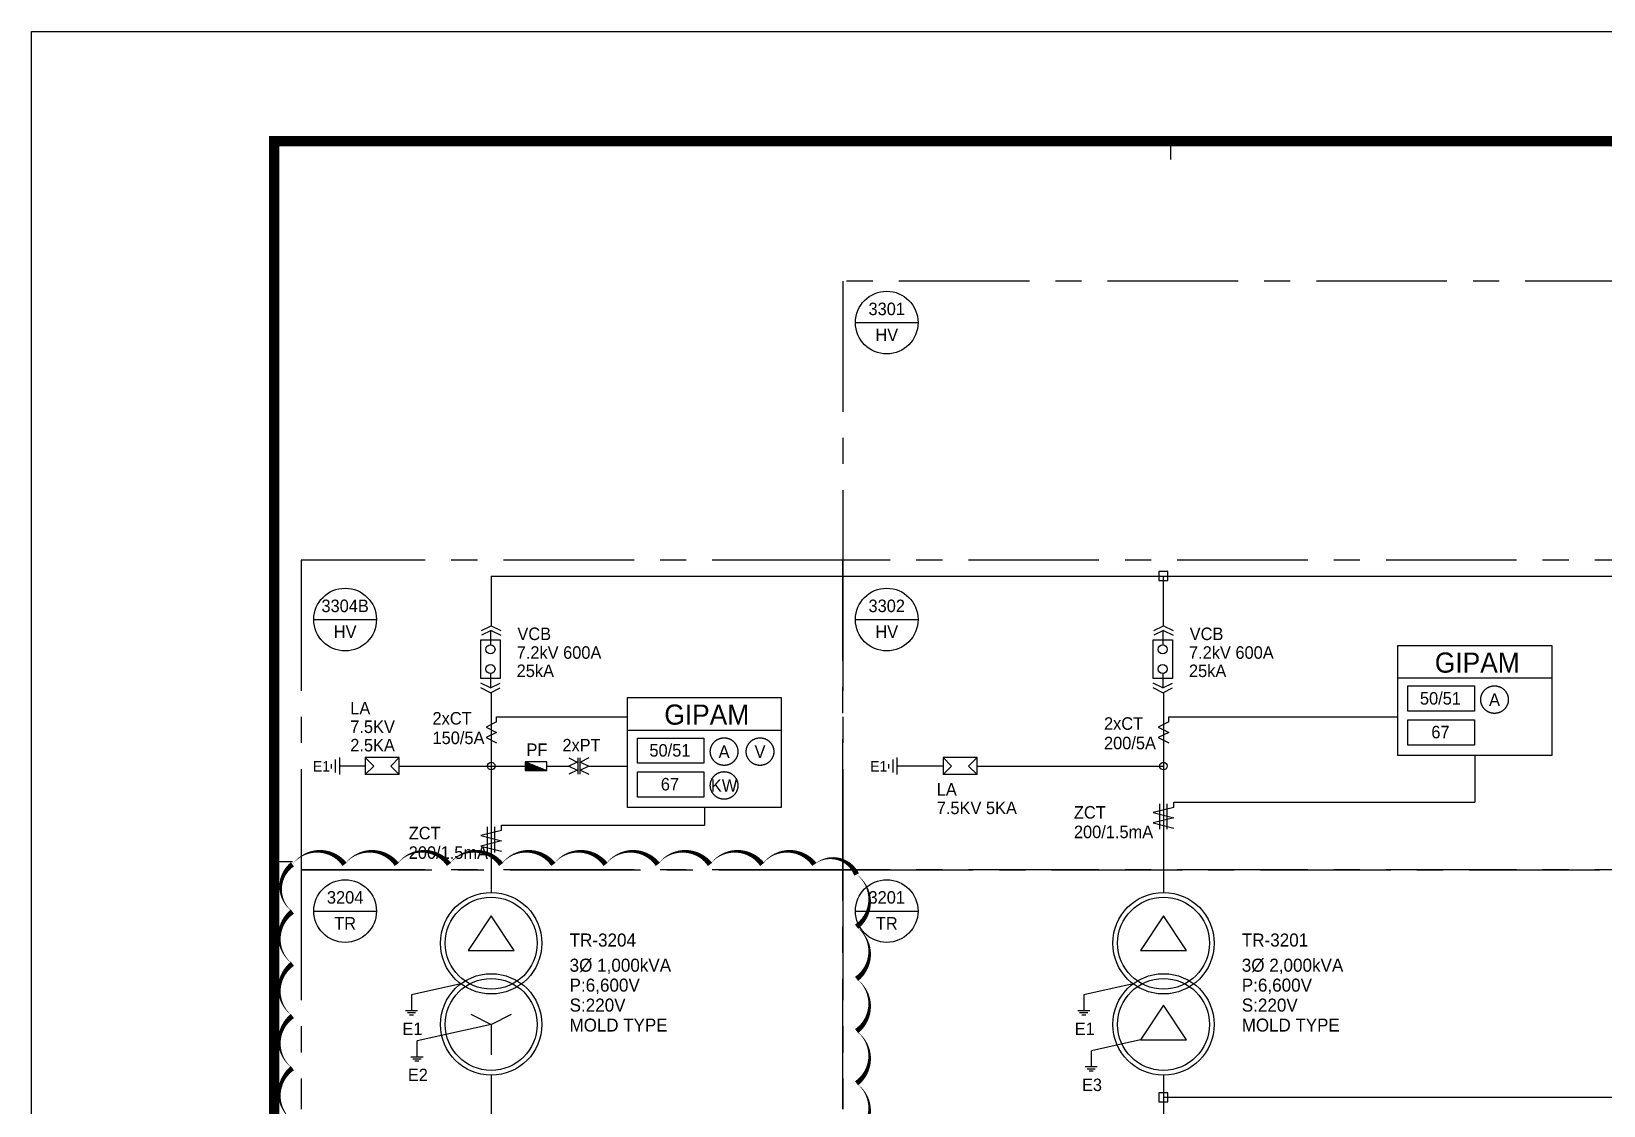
# Model space of a CAD drawing. Header units: millimetres. Extents: x 0 to 252300, y -45585 to -15885.
# Drawn here: x 126150 to 141209, y -26172 to -15885 of the extents above; entities that cross this region are included whole.
import ezdxf
from ezdxf.enums import TextEntityAlignment as Align

# ---------------------------------------------------------------- set-up
doc = ezdxf.new("R2010")
doc.units = ezdxf.units.MM
doc.header["$LTSCALE"] = 1000
for name, pattern in [('CEN', [62, 60, -1, 0, -1]), ('CENTER', [2, 1.25, -0.25, 0.25, -0.25]), ('ELP', [16.5, 14, -1, 0.5, -1])]:
    doc.linetypes.add(name, pattern=pattern)
for name, color, linetype in [('100', 4, 'Continuous'), ('150', 6, 'Continuous'), ('50', 3, 'Continuous'), ('60', 2, 'Continuous'), ('ABC', 1, 'Continuous'), ('BUS', 6, 'Continuous'), ('L1-CEILING', 3, 'Continuous'), ('L2', 7, 'Continuous'), ('L3-GROUND', 2, 'ELP'), ('line', 9, 'Continuous'), ('LINE3', 1, 'CENTER'), ('SYM', 3, 'Continuous'), ('TEXT', 3, 'Continuous'), ('XR-SHEET-SHT', 5, 'Continuous'), ('XREF', 7, 'CEN')]:
    doc.layers.add(name, color=color, linetype=linetype)
doc.layers.add('XR-SHEET-TEMP', color=171, linetype='Continuous', plot=False)
doc.styles.add('CW', font='')
doc.styles.add('돋움', font='')
doc.styles.get('CW').set_extended_font_data('Dotum')
doc.styles.get('돋움').set_extended_font_data('Dotum')

# ---------------------------------------------------------------- blocks, each defined once
blk = doc.blocks.new('XR-FORM-EE', base_point=(461, 408))
at = {"layer": 'XR-SHEET-SHT', "color": 5}
blk.add_lwpolyline([(0, 118800), (168200, 118800), (168200, 0), (0, 0)], close=True, dxfattribs=at)
at = {"layer": 'XR-SHEET-SHT', "color": 5, "const_width": 400}
blk.add_lwpolyline([(9300, 114600), (163900, 114600), (163900, 4200), (9300, 4200)], close=True, dxfattribs=at)
at = {"layer": 'XR-SHEET-TEMP'}
for p, q in [((43650, 114600), (43650, 113900)), ((9300, 87000), (10000, 87000))]:
    blk.add_line(p, q, dxfattribs=at)

msp = doc.modelspace()

# ---------------------------------------------------------------- linework, layer by layer
at = {"color": 6}
for p, q in [((136951, -21058), (136951, -21144)), ((137037, -21058), (136951, -21058)), ((137037, -21144), (137037, -21058)), ((136951, -21144), (137037, -21144)), ((130881, -22884), (130959, -22962)), ((130886, -22881), (130966, -22962)), ((130898, -22886), (130973, -22962)), ((130881, -22891), (130951, -22962)), ((130881, -22899), (130944, -22962)), ((130881, -22906), (130937, -22962)), ((130881, -22913), (130930, -22962)), ((130881, -22920), (130922, -22962)), ((130881, -22928), (130915, -22962)), ((130881, -22935), (130908, -22962)), ((130881, -22942), (130901, -22962)), ((130881, -22949), (130893, -22962)), ((130881, -22957), (130886, -22962)), ((130910, -22891), (130980, -22962)), ((130922, -22896), (130988, -22962)), ((130934, -22901), (130995, -22962)), ((130946, -22906), (131002, -22962)), ((130958, -22910), (131009, -22962)), ((130970, -22915), (131017, -22962)), ((130982, -22920), (131024, -22962)), ((130994, -22925), (131031, -22962)), ((131006, -22930), (131038, -22962)), ((131019, -22935), (131046, -22962)), ((131031, -22939), (131053, -22962)), ((131043, -22944), (131060, -22962)), ((131055, -22949), (131067, -22962)), ((131067, -22954), (131075, -22962)), ((131079, -22959), (131082, -22962)), ((136951, -26050), (136951, -26135)), ((137037, -26050), (136951, -26050)), ((137037, -26135), (137037, -26050)), ((136951, -26135), (137037, -26135))]:
    msp.add_line(p, q, dxfattribs=at)
for centre, radius in [((130547, -21803), 43.7), ((136987, -21803), 43.7), ((130547, -21991), 43.7), ((136987, -21991), 43.7), ((130554, -22921), 36.4), ((136994, -22921), 36.4)]:
    msp.add_circle(centre, radius, dxfattribs=at)
at = {"layer": '100', "color": 6}
for centre, radius in [((130554, -24617), 486), ((130554, -24617), 440), ((136994, -24617), 486), ((136994, -24617), 440), ((130554, -25395), 486), ((130554, -25395), 440), ((136994, -25395), 486), ((136994, -25395), 440)]:
    msp.add_circle(centre, radius, dxfattribs=at)
at = {"layer": '150', "color": 6}
for p, q in [((130604, -22498), (130505, -22548)), ((130505, -22548), (130604, -22598)), ((130604, -22449), (130753, -22449)), ((130604, -22498), (130604, -22449)), ((137044, -22498), (136944, -22548)), ((136944, -22548), (137044, -22598)), ((137044, -22449), (137193, -22449)), ((137044, -22498), (137044, -22449)), ((130604, -22598), (130505, -22648)), ((130505, -22648), (130604, -22697)), ((137044, -22598), (136944, -22648)), ((136944, -22648), (137044, -22697)), ((131298, -22843), (131376, -22882)), ((131376, -22882), (131298, -22921)), ((131489, -22843), (131411, -22882)), ((131411, -22882), (131489, -22921)), ((131298, -22921), (131376, -22960)), ((131376, -22960), (131298, -22998)), ((131489, -22921), (131411, -22960)), ((131411, -22960), (131489, -22998)), ((137092, -23316), (136896, -23366)), ((136960, -23526), (136960, -23282)), ((137028, -23526), (137028, -23282)), ((137092, -23266), (137193, -23266)), ((137092, -23316), (137092, -23266)), ((130652, -23488), (130753, -23488)), ((130652, -23538), (130652, -23488)), ((136896, -23366), (137092, -23415)), ((137092, -23415), (136896, -23465)), ((136896, -23465), (137092, -23515)), ((130652, -23538), (130456, -23587)), ((130456, -23587), (130652, -23637)), ((130652, -23637), (130456, -23687)), ((130520, -23748), (130520, -23504)), ((130588, -23748), (130588, -23504)), ((130456, -23687), (130652, -23736))]:
    msp.add_line(p, q, dxfattribs=at)
at = {"layer": '50', "color": 6}
for p, q in [((130462, -21622), (130554, -21576)), ((130554, -21622), (130462, -21667)), ((130554, -21576), (130646, -21622)), ((130554, -21622), (130646, -21667)), ((136902, -21622), (136994, -21576)), ((136994, -21622), (136902, -21667)), ((136994, -21576), (137086, -21622)), ((136994, -21622), (137086, -21667)), ((130455, -22081), (130455, -21713)), ((130455, -21713), (130639, -21713)), ((130639, -21713), (130639, -22081)), ((136895, -22081), (136895, -21713)), ((136895, -21713), (137079, -21713)), ((137079, -21713), (137079, -22081)), ((130639, -22081), (130455, -22081)), ((130547, -22172), (130455, -22126)), ((130547, -22172), (130639, -22126)), ((137079, -22081), (136895, -22081)), ((136987, -22172), (136895, -22126)), ((136987, -22172), (137079, -22126)), ((130547, -22218), (130455, -22172)), ((130547, -22218), (130639, -22172)), ((136987, -22218), (136895, -22172)), ((136987, -22218), (137079, -22172)), ((129673, -22839), (129347, -22839)), ((129429, -22921), (129347, -22839)), ((129347, -22839), (129347, -23002)), ((129592, -22921), (129673, -22839)), ((129673, -23002), (129673, -22839)), ((130881, -22880), (131086, -22962)), ((130881, -22880), (130881, -22962)), ((131086, -22880), (130881, -22880)), ((131086, -22962), (131086, -22880)), ((135209, -22839), (134882, -22839)), ((134964, -22921), (134882, -22839)), ((134882, -22839), (134882, -23002)), ((135127, -22921), (135209, -22839)), ((135209, -23002), (135209, -22839)), ((129347, -23002), (129429, -22921)), ((129673, -23002), (129347, -23002)), ((129673, -23002), (129592, -22921)), ((130881, -22962), (131086, -22962)), ((134882, -23002), (134964, -22921)), ((135209, -23002), (134882, -23002)), ((135209, -23002), (135127, -22921))]:
    msp.add_line(p, q, dxfattribs=at)
at = {"layer": '60', "color": 6}
for p, q in [((130547, -21622), (130547, -21759)), ((136987, -21622), (136987, -21759)), ((130547, -22035), (130547, -22172)), ((136987, -22035), (136987, -22172)), ((130360, -25297), (130554, -25395)), ((130554, -25395), (130748, -25297)), ((130554, -25395), (130554, -25686))]:
    msp.add_line(p, q, dxfattribs=at)
at = {"layer": 'BUS', "color": 6}
for p, q in [((130554, -21101), (150207, -21101)), ((130554, -21101), (130554, -21576)), ((136994, -21576), (136994, -21101)), ((130554, -22218), (130554, -24131)), ((136994, -22218), (136994, -24131)), ((130554, -24356), (130333, -24688)), ((130775, -24688), (130554, -24356)), ((136994, -24356), (136773, -24688)), ((137215, -24688), (136994, -24356)), ((130333, -24688), (130775, -24688)), ((136773, -24688), (137215, -24688)), ((136994, -25211), (136773, -25542)), ((137215, -25542), (136994, -25211)), ((136773, -25542), (137215, -25542)), ((130554, -25880), (130554, -26506)), ((136994, -25880), (136994, -27413)), ((136994, -26092), (144221, -26092))]:
    msp.add_line(p, q, dxfattribs=at)
at = {"layer": 'L1-CEILING', "color": 6}
for p, q in [((131385, -22843), (131385, -22998)), ((131402, -22843), (131402, -22998)), ((139977, -22818), (139977, -23266)), ((129673, -22921), (130554, -22921)), ((130554, -22921), (130881, -22921)), ((131086, -22921), (131313, -22921)), ((131489, -22921), (131860, -22921)), ((135209, -22921), (136994, -22921)), ((132597, -23317), (132597, -23488)), ((137193, -23266), (139977, -23266)), ((130753, -23488), (132597, -23488))]:
    msp.add_line(p, q, dxfattribs=at)
at = {"layer": 'L2', "color": 6}
for p, q in [((129064, -22982), (129064, -22859)), ((129105, -23002), (129105, -22839)), ((134403, -22982), (134403, -22859)), ((134444, -23002), (134444, -22839)), ((129024, -22943), (129024, -22902)), ((129347, -22921), (129105, -22921)), ((134362, -22943), (134362, -22902)), ((134882, -22921), (134444, -22921))]:
    msp.add_line(p, q, dxfattribs=at)
at = {"layer": 'L3-GROUND', "color": 6}
for p, q in [((139240, -21767), (140714, -21767)), ((139240, -22818), (139240, -21767)), ((140714, -21767), (140714, -22818)), ((139240, -22077), (140714, -22077)), ((131860, -22265), (133333, -22265)), ((131860, -23317), (131860, -22265)), ((133333, -22265), (133333, -23317)), ((139336, -22153), (139972, -22153)), ((139336, -22396), (139336, -22153)), ((139972, -22153), (139972, -22396)), ((139972, -22396), (139336, -22396)), ((131860, -22576), (133333, -22576)), ((139336, -22477), (139972, -22477)), ((139336, -22719), (139336, -22477)), ((139972, -22477), (139972, -22719)), ((131955, -22652), (132592, -22652)), ((131955, -22894), (131955, -22652)), ((132592, -22652), (132592, -22894)), ((139972, -22719), (139336, -22719)), ((140714, -22818), (139240, -22818)), ((132592, -22894), (131955, -22894)), ((131955, -22975), (132592, -22975)), ((131955, -23218), (131955, -22975)), ((132592, -22975), (132592, -23218)), ((133333, -23317), (131860, -23317)), ((132592, -23218), (131955, -23218))]:
    msp.add_line(p, q, dxfattribs=at)
for centre in [(140165, -22284), (132785, -22782), (133129, -22782), (132785, -23106)]:
    msp.add_circle(centre, 132, dxfattribs=at)
at = {"layer": 'line', "color": 6, "linetype": 'Continuous'}
for p, q in [((130753, -22449), (131860, -22449)), ((137193, -22449), (139240, -22449))]:
    msp.add_line(p, q, dxfattribs=at)
at = {"layer": 'LINE3', "color": 6}
for p, q in [((153709, -18277), (133922, -18277)), ((133922, -18277), (133922, -20949)), ((133922, -20949), (128735, -20949)), ((128735, -20949), (128735, -23913)), ((148376, -20949), (133922, -20949)), ((133922, -20949), (133922, -23913)), ((133922, -23913), (133922, -20949)), ((128735, -23913), (133922, -23913)), ((133922, -23913), (128735, -23913)), ((128735, -23913), (128735, -26208)), ((133922, -23913), (148376, -23913)), ((148376, -23913), (133922, -23913)), ((133922, -23913), (133922, -26208)), ((133922, -26208), (133922, -23913))]:
    msp.add_line(p, q, dxfattribs=at)
at = {"layer": 'SYM', "color": 6}
for p, q in [((134043, -18673), (134643, -18673)), ((128855, -21517), (129455, -21517)), ((134043, -21517), (134643, -21517)), ((128855, -24309), (129455, -24309)), ((134043, -24309), (134643, -24309))]:
    msp.add_line(p, q, dxfattribs=at)
at = {"layer": 'SYM'}
msp.add_lwpolyline([(128650, -26314, 0, 50, -0.5), (128650, -25814, 0, 50, -0.5), (128650, -25314, 0, 50, -0.5), (128650, -24814, 0, 50, -0.5), (128650, -24314, 0, 50, -0.5), (128650, -23862, 0, 50, -0.5), (129150, -23862, 0, 50, -0.5), (129650, -23862, 0, 50, -0.5), (130150, -23862, 0, 50, -0.5), (130650, -23862, 0, 50, -0.5), (131150, -23862, 0, 50, -0.5), (131650, -23862, 0, 50, -0.5), (132150, -23862, 0, 50, -0.5), (132650, -23862, 0, 50, -0.5), (133150, -23862, 0, 50, -0.5), (133650, -23862, 0, 50, -0.5), (134054, -23959, 0, 50, -0.5), (134054, -24459, 0, 50, -0.5), (134054, -24959, 0, 50, -0.5), (134054, -25459, 0, 50, -0.5), (134054, -25959, 0, 50, -0.5), (134054, -26459, 0, 50, -0.5)], format="xyseb", dxfattribs=at)
at = {"layer": 'SYM', "color": 6}
for centre in [(134343, -18673), (129155, -21517), (134343, -21517), (129155, -24309), (134343, -24309)]:
    msp.add_circle(centre, 300, dxfattribs=at)
at = {"layer": 'TEXT', "color": 6}
for p, q in [((129790, -25110), (129790, -25266)), ((130262, -25006), (129792, -25110)), ((136230, -25110), (136230, -25266)), ((136702, -25006), (136232, -25110)), ((129849, -25266), (129732, -25266)), ((129829, -25285), (129752, -25285)), ((136289, -25266), (136172, -25266)), ((136269, -25285), (136191, -25285)), ((129810, -25305), (129771, -25305)), ((130554, -25395), (129845, -25552)), ((136250, -25305), (136211, -25305)), ((129843, -25552), (129843, -25708)), ((136773, -25542), (136303, -25647)), ((129901, -25708), (129784, -25708)), ((129882, -25727), (129804, -25727)), ((129862, -25747), (129823, -25747)), ((136301, -25647), (136301, -25802)), ((136359, -25802), (136243, -25802)), ((136340, -25822), (136262, -25822)), ((136320, -25841), (136282, -25841))]:
    msp.add_line(p, q, dxfattribs=at)

# ---------------------------------------------------------------- block references
at = {"layer": 'XREF', "xscale": 0.25, "yscale": 0.25, "zscale": 0.25}
msp.add_blockref('XR-FORM-EE', (126265, -45483), dxfattribs=at)

# ---------------------------------------------------------------- texts
at = {"layer": '60', "color": 6}
for s, height, style, p in [('VCB', 120, '돋움', (130805, -21714)), ('VCB', 120, '돋움', (137245, -21714)), ('7.2kV 600A', 120, '돋움', (130798, -21893)), ('7.2kV 600A', 120, '돋움', (137238, -21893)), ('25kA', 120, '돋움', (130798, -22068)), ('25kA', 120, '돋움', (137238, -22068)), ('150/5A', 120, '돋움', (129992, -22710)), ('PF', 120, '돋움', (130892, -22824)), ('200/5A', 120, '돋움', (136424, -22760)), ('200/1.5mA', 120, '돋움', (136136, -23611)), ('200/1.5mA', 120, '돋움', (129764, -23809)), ('TR-3204', 125, 'CW', (131305, -24649)), ('TR-3201', 125, 'CW', (137744, -24649)), ('3Ø 1,000kVA', 125, 'CW', (131305, -24890)), ('3Ø 2,000kVA', 125, 'CW', (137744, -24890)), ('P:6,600V', 125, 'CW', (131305, -25081)), ('P:6,600V', 125, 'CW', (137744, -25081)), ('S:220V', 125, 'CW', (131305, -25272)), ('S:220V', 125, 'CW', (137744, -25272)), ('E1', 119.2, '돋움', (129704, -25496)), ('E1', 119.2, '돋움', (136144, -25496)), ('E2', 119.2, '돋움', (129756, -25938)), ('E3', 119.2, '돋움', (136214, -26033))]:
    msp.add_text(s, height=height, dxfattribs=dict(at, style=style)).set_placement(p)
at = {"layer": '60', "color": 6, "style": '돋움'}
msp.add_text('2xPT', height=119.2, dxfattribs=at).set_placement((131419, -22719), align=Align.MIDDLE)
at = {"layer": 'ABC', "color": 6, "style": '돋움'}
for s, p in [('3301', (134343, -18542)), ('HV', (134343, -18790)), ('3304B', (129155, -21386)), ('3302', (134343, -21386)), ('HV', (129155, -21634)), ('HV', (134343, -21634)), ('3204', (129155, -24178)), ('3201', (134343, -24178)), ('TR', (129155, -24427)), ('TR', (134343, -24427))]:
    msp.add_text(s, height=120, dxfattribs=at).set_placement(p, align=Align.MIDDLE)
at = {"layer": 'L3-GROUND', "color": 6, "style": '돋움'}
for s, height, p in [('GIPAM', 192.9, (140000, -22026)), ('50/51', 120, (139647, -22332)), ('GIPAM', 192.9, (132619, -22524)), ('67', 120, (139647, -22655)), ('50/51', 120, (132266, -22830)), ('67', 120, (132266, -23154))]:
    msp.add_text(s, height=height, dxfattribs=at).set_placement(p, align=Align.CENTER)
for s, p in [('A', (140165, -22284)), ('A', (132785, -22782)), ('V', (133129, -22782)), ('KW', (132785, -23106))]:
    msp.add_text(s, height=120, dxfattribs=at).set_placement(p, align=Align.MIDDLE)
at = {"layer": 'line', "color": 6}
for s, height, style, p in [('LA', 120, '돋움', (129204, -22426)), ('2xCT', 120, '돋움', (129992, -22523)), ('7.5KV', 120, '돋움', (129204, -22604)), ('2xCT', 120, '돋움', (136424, -22573)), ('2.5KA', 120, '돋움', (129204, -22780)), ('LA', 120, '돋움', (134822, -23203)), ('7.5KV 5KA', 120, '돋움', (134822, -23381)), ('ZCT', 120, '돋움', (136136, -23424)), ('ZCT', 120, '돋움', (129764, -23622)), ('MOLD TYPE ', 124.1, 'CW', (131305, -25463)), ('MOLD TYPE ', 124.1, 'CW', (137744, -25463))]:
    msp.add_text(s, height=height, dxfattribs=dict(at, style=style)).set_placement(p)
at = {"layer": 'line', "color": 6, "style": '돋움'}
for p in [(128928, -22923), (134266, -22923)]:
    msp.add_text('E1', height=101.7, dxfattribs=at).set_placement(p, align=Align.MIDDLE)

doc.saveas('drawing.dxf')
